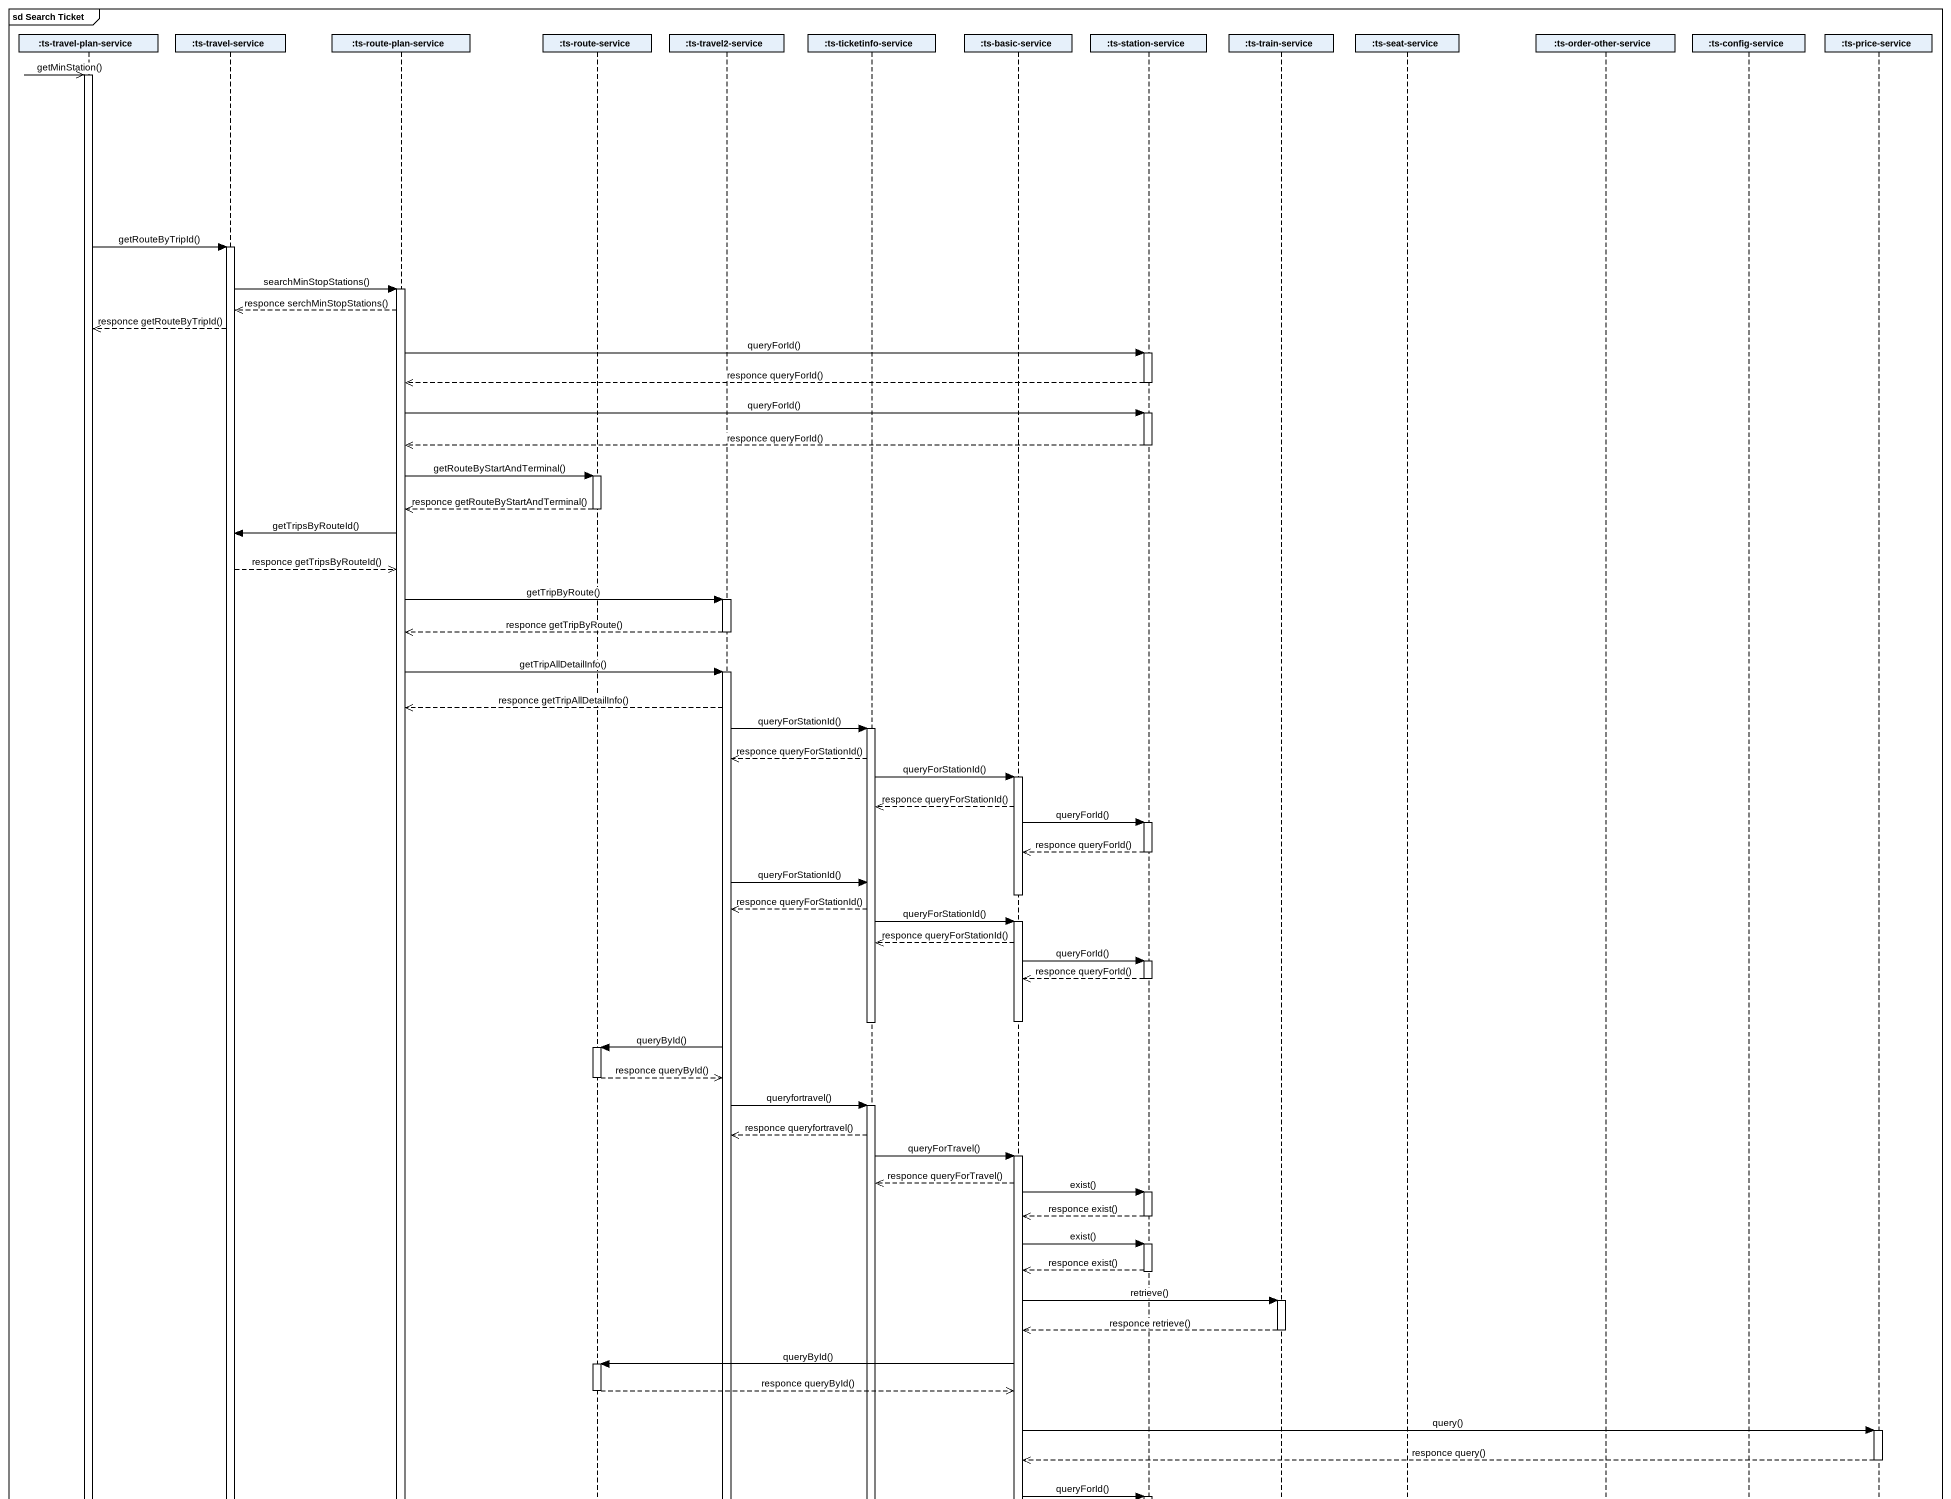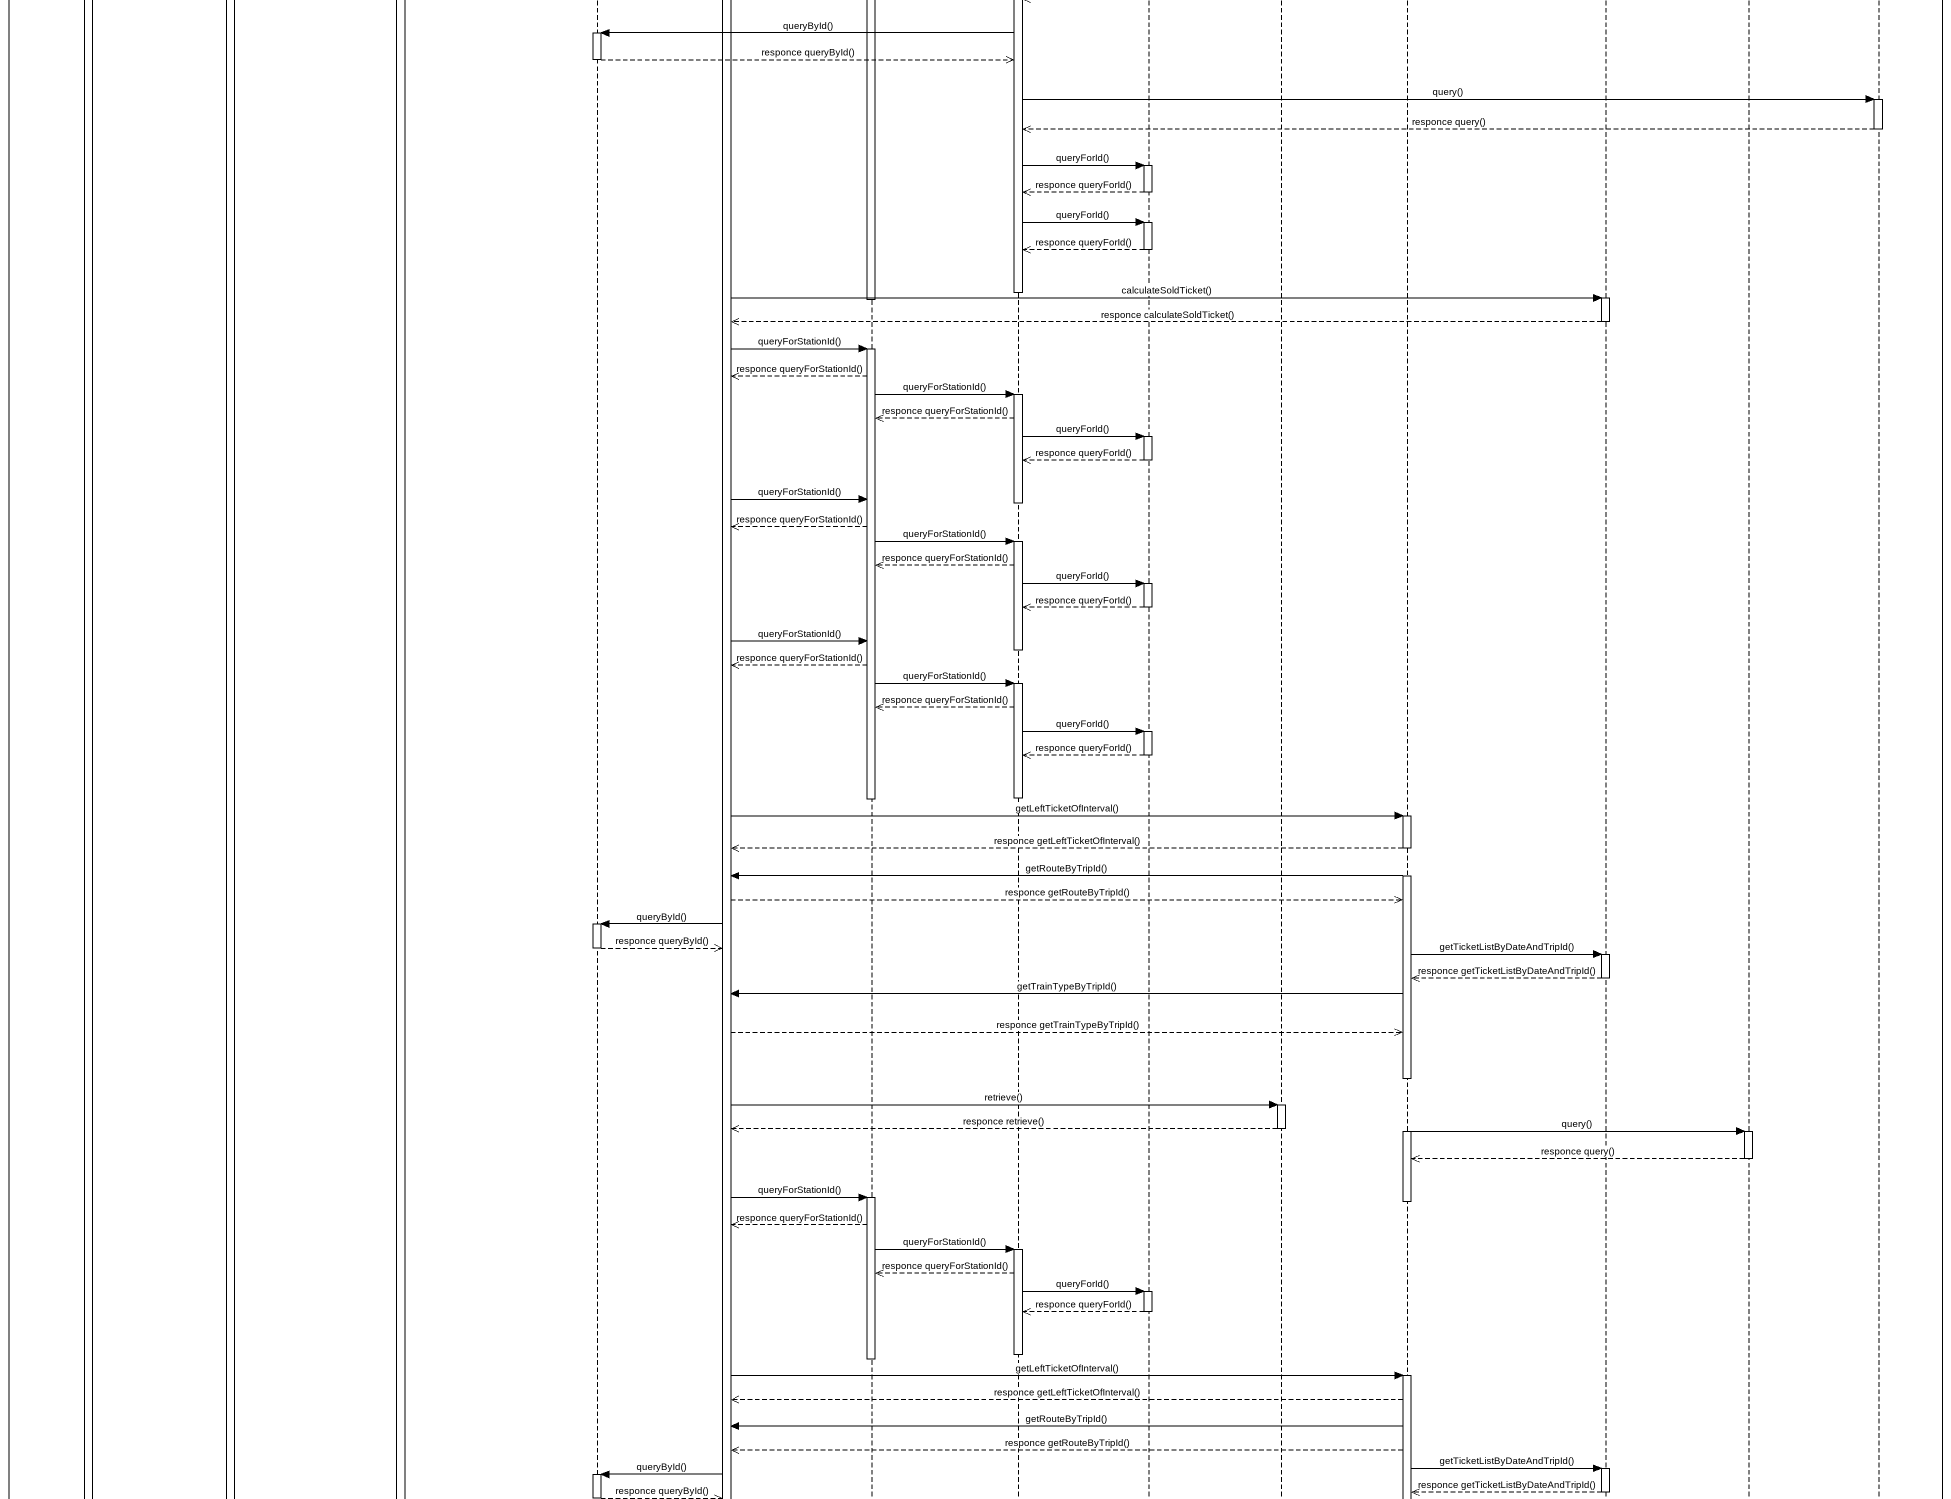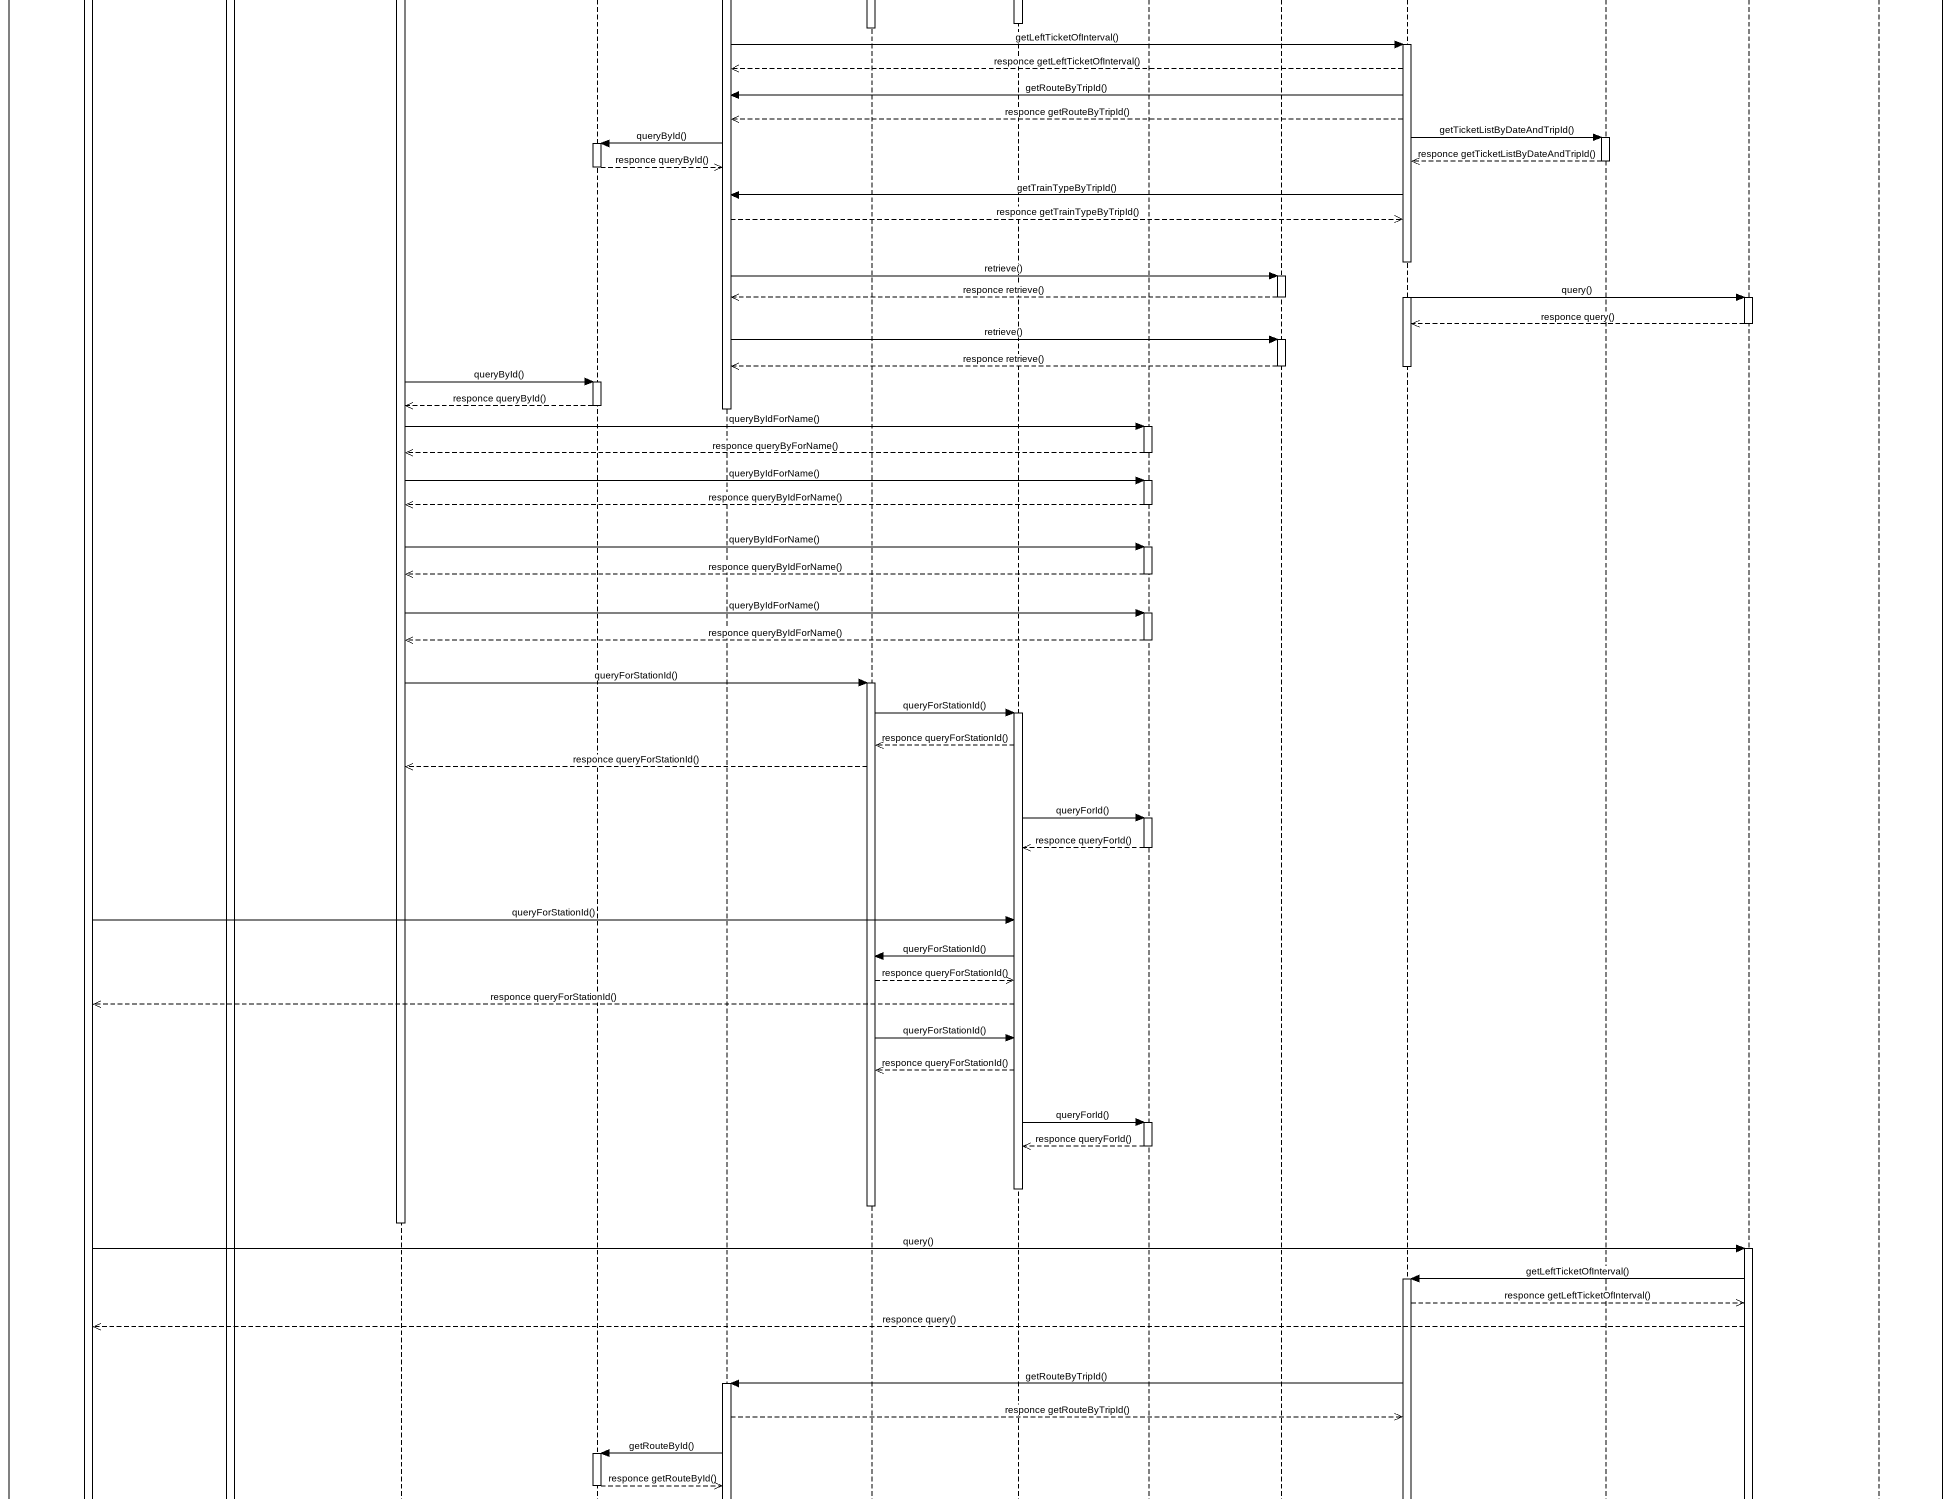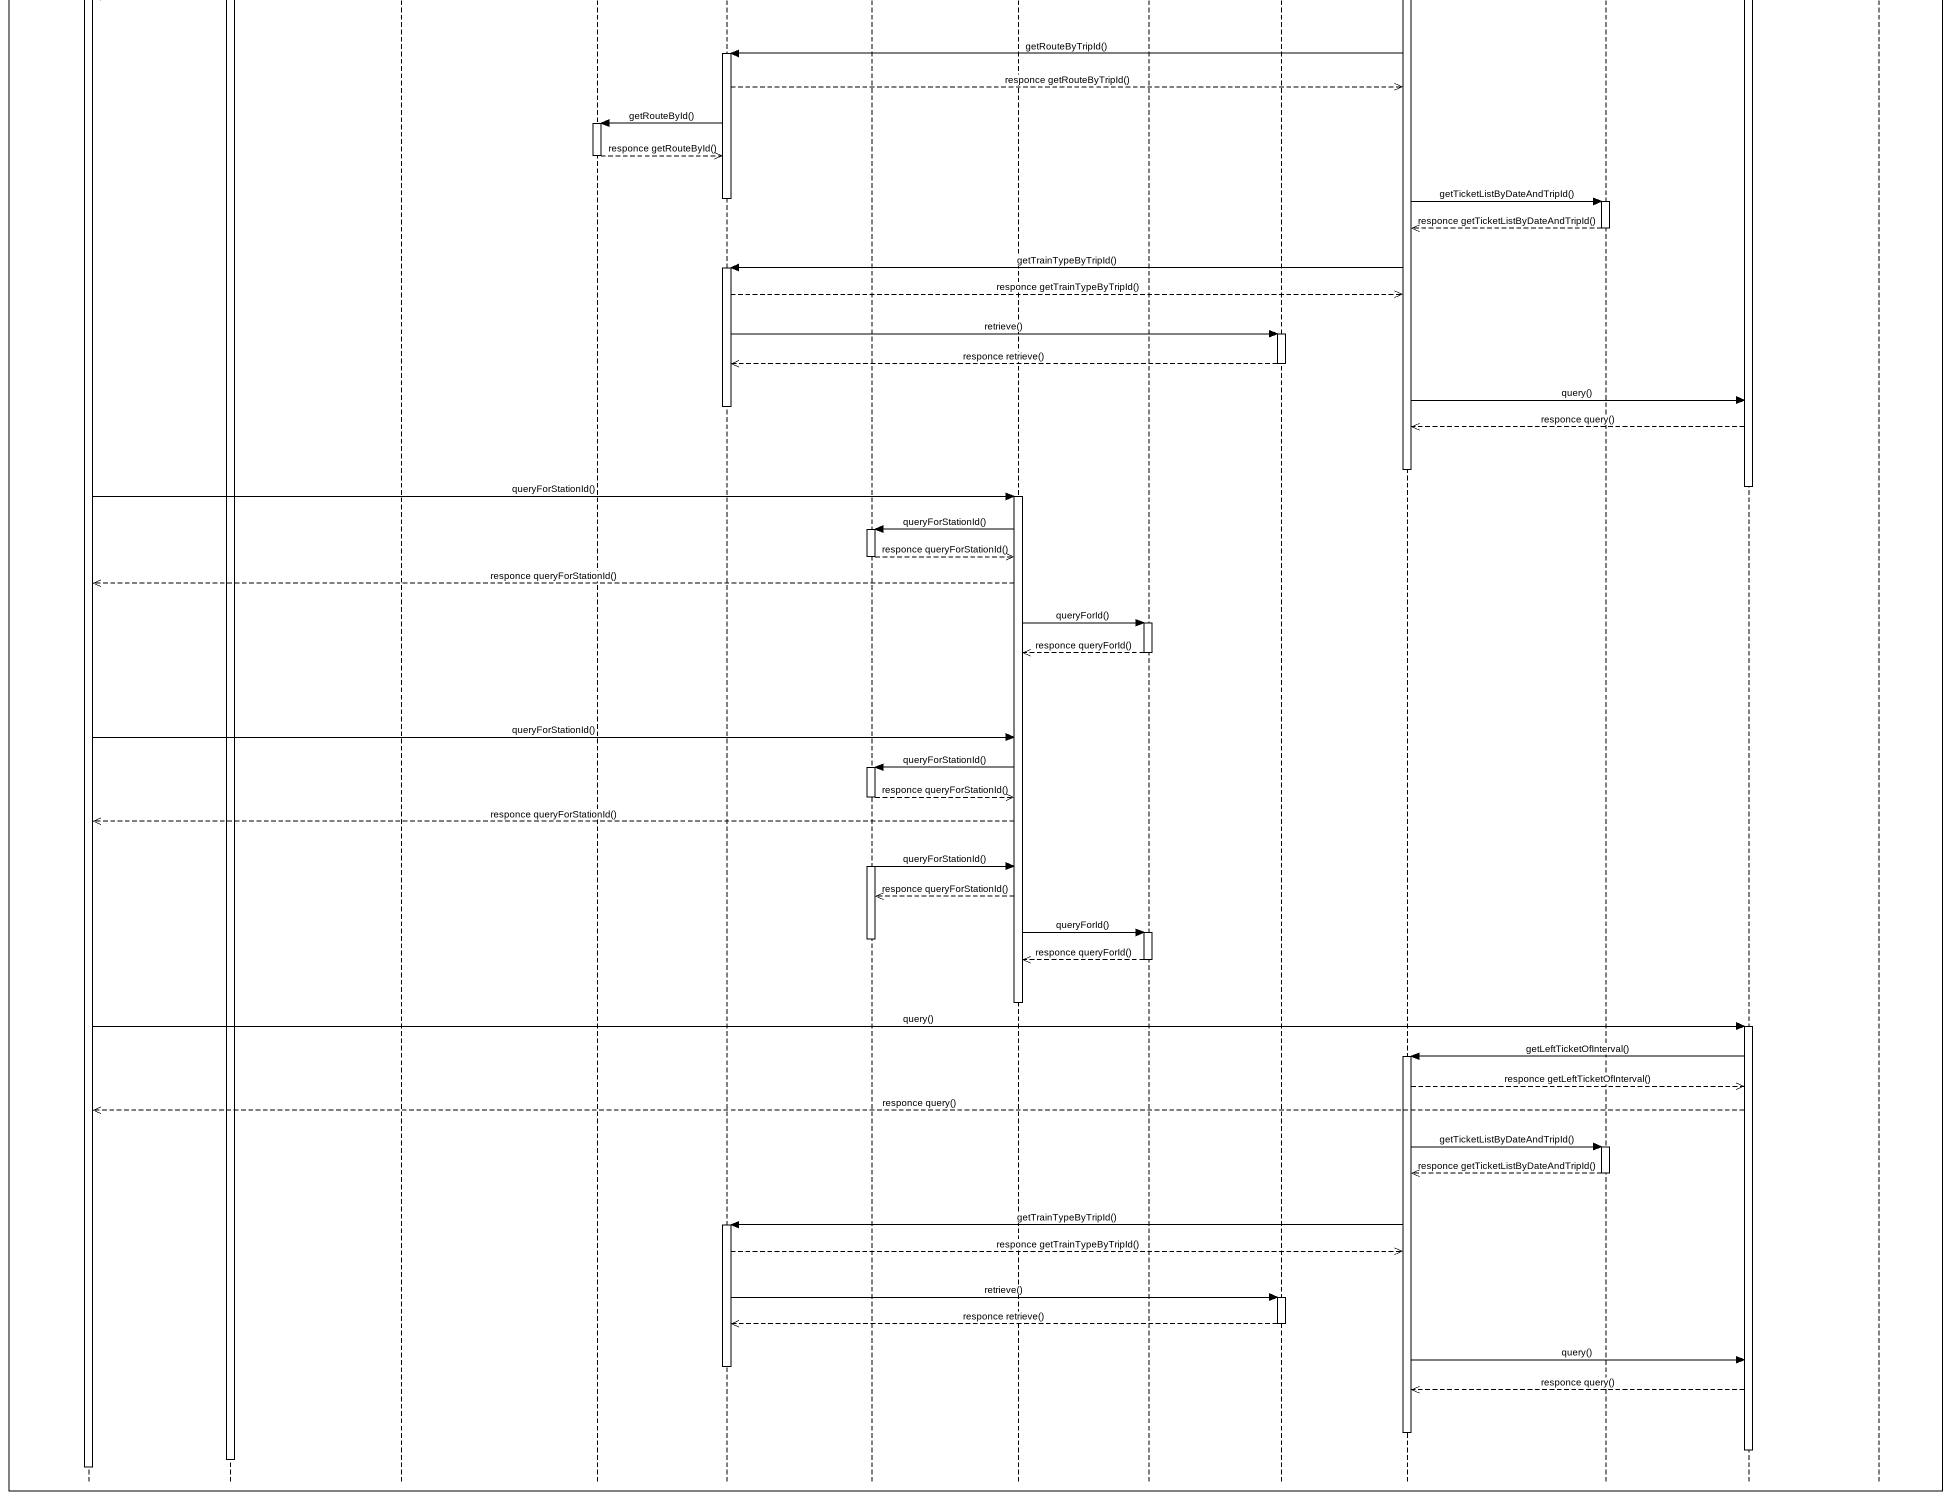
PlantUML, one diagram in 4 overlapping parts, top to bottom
@startuml
mainframe sd Search Ticket
hide footbox
participant ":ts-travel-plan-service" as ts_travel_plan_service
participant ":ts-travel-service" as ts_travel_service
participant ":ts-route-plan-service" as ts_route_plan_service
participant ":ts-route-service" as ts_route_service
participant ":ts-travel2-service" as ts_travel2_service
participant ":ts-ticketinfo-service" as ts_ticketinfo_service
participant ":ts-basic-service" as ts_basic_service
participant ":ts-station-service" as ts_station_service
participant ":ts-train-service" as ts_train_service
participant ":ts-seat-service" as ts_seat_service
participant ":ts-order-other-service" as ts_order_other_service
participant ":ts-config-service" as ts_config_service
participant ":ts-price-service" as ts_price_service

ts_travel_plan_service ->> ts_travel_plan_service : getMinStation()
activate ts_travel_plan_service
ts_travel_plan_service -> ts_travel_service : getRouteByTripId()
activate ts_travel_service
ts_travel_service -> ts_route_plan_service : searchMinStopStations()
activate ts_route_plan_service
ts_route_plan_service -->> ts_travel_service : responce serchMinStopStations()
ts_travel_service -->> ts_travel_plan_service : responce getRouteByTripId()
ts_route_plan_service -> ts_station_service : queryForId()
activate ts_station_service
ts_station_service -->> ts_route_plan_service : responce queryForId()
deactivate ts_station_service
ts_route_plan_service -> ts_station_service : queryForId()
activate ts_station_service
ts_station_service -->> ts_route_plan_service : responce queryForId()
deactivate ts_station_service
ts_route_plan_service -> ts_route_service : getRouteByStartAndTerminal()
activate ts_route_service
ts_route_service -->> ts_route_plan_service : responce getRouteByStartAndTerminal()
deactivate ts_route_service
ts_route_plan_service -> ts_travel_service : getTripsByRouteId()
ts_travel_service -->> ts_route_plan_service : responce getTripsByRouteId()
ts_route_plan_service -> ts_travel2_service : getTripByRoute()
activate ts_travel2_service
ts_travel2_service -->> ts_route_plan_service : responce getTripByRoute()
deactivate ts_travel2_service
ts_route_plan_service -> ts_travel2_service : getTripAllDetailInfo()
activate ts_travel2_service
ts_travel2_service -->> ts_route_plan_service : responce getTripAllDetailInfo()
ts_travel2_service -> ts_ticketinfo_service : queryForStationId()
activate ts_ticketinfo_service
ts_ticketinfo_service -->> ts_travel2_service : responce queryForStationId()
ts_ticketinfo_service -> ts_basic_service : queryForStationId()
activate ts_basic_service
ts_basic_service -->> ts_ticketinfo_service : responce queryForStationId()
ts_basic_service -> ts_station_service : queryForId()
activate ts_station_service
ts_station_service -->> ts_basic_service : responce queryForId()
deactivate ts_station_service
ts_travel2_service -> ts_ticketinfo_service : queryForStationId()
deactivate ts_basic_service
ts_ticketinfo_service -->> ts_travel2_service : responce queryForStationId()
ts_ticketinfo_service -> ts_basic_service : queryForStationId()
activate ts_basic_service
ts_basic_service -->> ts_ticketinfo_service : responce queryForStationId()
ts_basic_service -> ts_station_service : queryForId()
activate ts_station_service
ts_station_service -->> ts_basic_service : responce queryForId()
deactivate ts_station_service
deactivate ts_basic_service
deactivate ts_ticketinfo_service
ts_travel2_service -> ts_route_service : queryById()
activate ts_route_service
ts_route_service -->> ts_travel2_service : responce queryById()
deactivate ts_route_service
ts_travel2_service -> ts_ticketinfo_service : queryfortravel()
activate ts_ticketinfo_service
ts_ticketinfo_service -->> ts_travel2_service : responce queryfortravel()
ts_ticketinfo_service -> ts_basic_service : queryForTravel()
activate ts_basic_service
ts_basic_service -->> ts_ticketinfo_service : responce queryForTravel()
ts_basic_service -> ts_station_service : exist()
activate ts_station_service
ts_station_service -->> ts_basic_service : responce exist()
deactivate ts_station_service
ts_basic_service -> ts_station_service : exist()
activate ts_station_service
ts_station_service -->> ts_basic_service : responce exist()
deactivate ts_station_service
ts_basic_service -> ts_train_service : retrieve()
activate ts_train_service
ts_train_service -->> ts_basic_service : responce retrieve()
deactivate ts_train_service
ts_basic_service -> ts_route_service : queryById()
activate ts_route_service
ts_route_service -->> ts_basic_service : responce queryById()
deactivate ts_route_service
ts_basic_service -> ts_price_service : query()
activate ts_price_service
ts_price_service -->> ts_basic_service : responce query()
deactivate ts_price_service
ts_basic_service -> ts_station_service : queryForId()
activate ts_station_service
ts_station_service -->> ts_basic_service : responce queryForId()
deactivate ts_station_service
ts_basic_service -> ts_station_service : queryForId()
activate ts_station_service
ts_station_service -->> ts_basic_service : responce queryForId()
deactivate ts_station_service
deactivate ts_basic_service
ts_travel2_service -> ts_order_other_service : calculateSoldTicket()
activate ts_order_other_service
deactivate ts_ticketinfo_service
ts_order_other_service -->> ts_travel2_service : responce calculateSoldTicket()
deactivate ts_order_other_service
ts_travel2_service -> ts_ticketinfo_service : queryForStationId()
activate ts_ticketinfo_service
ts_ticketinfo_service -->> ts_travel2_service : responce queryForStationId()
ts_ticketinfo_service -> ts_basic_service : queryForStationId()
activate ts_basic_service
ts_basic_service -->> ts_ticketinfo_service : responce queryForStationId()
ts_basic_service -> ts_station_service : queryForId()
activate ts_station_service
ts_station_service -->> ts_basic_service : responce queryForId()
deactivate ts_station_service
ts_travel2_service -> ts_ticketinfo_service : queryForStationId()
deactivate ts_basic_service
ts_ticketinfo_service -->> ts_travel2_service : responce queryForStationId()
ts_ticketinfo_service -> ts_basic_service : queryForStationId()
activate ts_basic_service
ts_basic_service -->> ts_ticketinfo_service : responce queryForStationId()
ts_basic_service -> ts_station_service : queryForId()
activate ts_station_service
ts_station_service -->> ts_basic_service : responce queryForId()
deactivate ts_station_service
ts_travel2_service -> ts_ticketinfo_service : queryForStationId()
deactivate ts_basic_service
ts_ticketinfo_service -->> ts_travel2_service : responce queryForStationId()
ts_ticketinfo_service -> ts_basic_service : queryForStationId()
activate ts_basic_service
ts_basic_service -->> ts_ticketinfo_service : responce queryForStationId()
ts_basic_service -> ts_station_service : queryForId()
activate ts_station_service
ts_station_service -->> ts_basic_service : responce queryForId()
deactivate ts_station_service
deactivate ts_basic_service
deactivate ts_ticketinfo_service
ts_travel2_service -> ts_seat_service : getLeftTicketOfInterval()
activate ts_seat_service
ts_seat_service -->> ts_travel2_service : responce getLeftTicketOfInterval()
ts_seat_service -> ts_travel2_service : getRouteByTripId()
ts_travel2_service -->> ts_seat_service : responce getRouteByTripId()
ts_travel2_service -> ts_route_service : queryById()
activate ts_route_service
ts_route_service -->> ts_travel2_service : responce queryById()
deactivate ts_route_service
ts_seat_service -> ts_order_other_service : getTicketListByDateAndTripId()
activate ts_order_other_service
ts_order_other_service -->> ts_seat_service : responce getTicketListByDateAndTripId()
deactivate ts_order_other_service
ts_seat_service -> ts_travel2_service : getTrainTypeByTripId()
ts_travel2_service -->> ts_seat_service : responce getTrainTypeByTripId()
deactivate ts_seat_service
ts_travel2_service -> ts_train_service : retrieve()
activate ts_train_service
ts_train_service -->> ts_travel2_service : responce retrieve()
deactivate ts_train_service
activate ts_seat_service
ts_seat_service -> ts_config_service : query()
activate ts_config_service
ts_config_service -->> ts_seat_service : responce query()
deactivate ts_config_service
ts_travel2_service -> ts_ticketinfo_service : queryForStationId()
activate ts_ticketinfo_service
deactivate ts_seat_service
ts_ticketinfo_service -->> ts_travel2_service : responce queryForStationId()
ts_ticketinfo_service -> ts_basic_service : queryForStationId()
activate ts_basic_service
ts_basic_service -->> ts_ticketinfo_service : responce queryForStationId()
ts_basic_service -> ts_station_service : queryForId()
activate ts_station_service
ts_station_service -->> ts_basic_service : responce queryForId()
deactivate ts_station_service
deactivate ts_basic_service
deactivate ts_ticketinfo_service
ts_travel2_service -> ts_seat_service : getLeftTicketOfInterval()
activate ts_seat_service
ts_seat_service -->> ts_travel2_service : responce getLeftTicketOfInterval()
ts_seat_service -> ts_travel2_service : getRouteByTripId()
ts_seat_service -->> ts_travel2_service : responce getRouteByTripId()
ts_seat_service -> ts_order_other_service : getTicketListByDateAndTripId()
activate ts_order_other_service
ts_travel2_service -> ts_route_service : queryById()
activate ts_route_service
ts_order_other_service -->> ts_seat_service : responce getTicketListByDateAndTripId()
deactivate ts_order_other_service
ts_route_service -->> ts_travel2_service : responce queryById()
deactivate ts_route_service
ts_seat_service -> ts_travel2_service : getTrainTypeByTripId()
ts_travel2_service -->> ts_seat_service : responce getTrainTypeByTripId()
deactivate ts_seat_service
ts_travel2_service -> ts_train_service : retrieve()
activate ts_train_service
activate ts_seat_service
ts_train_service -->> ts_travel2_service : responce retrieve()
ts_seat_service -> ts_config_service : query()
deactivate ts_train_service
activate ts_config_service
ts_config_service -->> ts_seat_service : responce query()
deactivate ts_config_service
ts_travel2_service -> ts_train_service : retrieve()
activate ts_train_service
ts_train_service -->> ts_travel2_service : responce retrieve()
deactivate ts_train_service
deactivate ts_seat_service
ts_route_plan_service -> ts_route_service : queryById()
activate ts_route_service
ts_route_service -->> ts_route_plan_service : responce queryById()
deactivate ts_route_service
deactivate ts_travel2_service
ts_route_plan_service -> ts_station_service : queryByIdForName()
activate ts_station_service
ts_station_service -->> ts_route_plan_service : responce queryByForName()
deactivate ts_station_service
ts_route_plan_service -> ts_station_service : queryByIdForName()
activate ts_station_service
ts_station_service -->> ts_route_plan_service : responce queryByIdForName()
deactivate ts_station_service
ts_route_plan_service -> ts_station_service : queryByIdForName()
activate ts_station_service
ts_station_service -->> ts_route_plan_service : responce queryByIdForName()
deactivate ts_station_service
ts_route_plan_service -> ts_station_service : queryByIdForName()
activate ts_station_service
ts_station_service -->> ts_route_plan_service : responce queryByIdForName()
deactivate ts_station_service
ts_route_plan_service -> ts_ticketinfo_service : queryForStationId()
activate ts_ticketinfo_service
ts_ticketinfo_service -> ts_basic_service : queryForStationId()
activate ts_basic_service
ts_basic_service -->> ts_ticketinfo_service : responce queryForStationId()
ts_ticketinfo_service -->> ts_route_plan_service : responce queryForStationId()
ts_basic_service -> ts_station_service : queryForId()
activate ts_station_service
ts_station_service -->> ts_basic_service : responce queryForId()
deactivate ts_station_service
ts_travel_plan_service -> ts_basic_service : queryForStationId()
ts_basic_service -> ts_ticketinfo_service : queryForStationId()
ts_ticketinfo_service -->> ts_basic_service : responce queryForStationId()
ts_basic_service -->> ts_travel_plan_service : responce queryForStationId()
ts_ticketinfo_service -> ts_basic_service : queryForStationId()
ts_basic_service -->> ts_ticketinfo_service : responce queryForStationId()
ts_basic_service -> ts_station_service : queryForId()
activate ts_station_service
ts_station_service -->> ts_basic_service : responce queryForId()
deactivate ts_station_service
deactivate ts_basic_service
deactivate ts_ticketinfo_service
deactivate ts_route_plan_service
ts_travel_plan_service -> ts_config_service : query()
activate ts_config_service
ts_config_service -> ts_seat_service : getLeftTicketOfInterval()
activate ts_seat_service
ts_seat_service -->> ts_config_service : responce getLeftTicketOfInterval()
ts_config_service -->> ts_travel_plan_service : responce query()
ts_seat_service -> ts_travel2_service : getRouteByTripId()
activate ts_travel2_service
ts_travel2_service -->> ts_seat_service : responce getRouteByTripId()
ts_travel2_service -> ts_route_service : getRouteById()
activate ts_route_service
ts_route_service -->> ts_travel2_service : responce getRouteById()
deactivate ts_route_service
deactivate ts_travel2_service
ts_seat_service -> ts_order_other_service : getTicketListByDateAndTripId()
activate ts_order_other_service
ts_order_other_service -->> ts_seat_service : responce getTicketListByDateAndTripId()
deactivate ts_order_other_service
ts_seat_service -> ts_travel2_service : getTrainTypeByTripId()
activate ts_travel2_service
ts_travel2_service -->> ts_seat_service : responce getTrainTypeByTripId()
ts_travel2_service -> ts_train_service : retrieve()
activate ts_train_service
ts_train_service -->> ts_travel2_service : responce retrieve()
deactivate ts_train_service
ts_seat_service -> ts_config_service : query()
deactivate ts_travel2_service
ts_config_service -->> ts_seat_service : responce query()
deactivate ts_seat_service
deactivate ts_config_service
ts_travel_plan_service -> ts_basic_service : queryForStationId()
activate ts_basic_service
ts_basic_service -> ts_ticketinfo_service : queryForStationId()
activate ts_ticketinfo_service
ts_ticketinfo_service -->> ts_basic_service : responce queryForStationId()
deactivate ts_ticketinfo_service
ts_basic_service -->> ts_travel_plan_service : responce queryForStationId()
ts_basic_service -> ts_station_service : queryForId()
activate ts_station_service
ts_station_service -->> ts_basic_service : responce queryForId()
deactivate ts_station_service
ts_travel_plan_service -> ts_basic_service : queryForStationId()
ts_basic_service -> ts_ticketinfo_service : queryForStationId()
activate ts_ticketinfo_service
ts_ticketinfo_service -->> ts_basic_service : responce queryForStationId()
deactivate ts_ticketinfo_service
ts_basic_service -->> ts_travel_plan_service : responce queryForStationId()
activate ts_ticketinfo_service
ts_ticketinfo_service -> ts_basic_service : queryForStationId()
ts_basic_service -->> ts_ticketinfo_service : responce queryForStationId()
ts_basic_service -> ts_station_service : queryForId()
activate ts_station_service
deactivate ts_ticketinfo_service
ts_station_service -->> ts_basic_service : responce queryForId()
deactivate ts_station_service
deactivate ts_basic_service
ts_travel_plan_service -> ts_config_service : query()
activate ts_config_service
ts_config_service -> ts_seat_service : getLeftTicketOfInterval()
activate ts_seat_service
ts_seat_service -->> ts_config_service : responce getLeftTicketOfInterval()
ts_config_service -->> ts_travel_plan_service : responce query()
ts_seat_service -> ts_order_other_service : getTicketListByDateAndTripId()
activate ts_order_other_service
ts_order_other_service -->> ts_seat_service : responce getTicketListByDateAndTripId()
deactivate ts_order_other_service
ts_seat_service -> ts_travel2_service : getTrainTypeByTripId()
activate ts_travel2_service
ts_travel2_service -->> ts_seat_service : responce getTrainTypeByTripId()
ts_travel2_service -> ts_train_service : retrieve()
activate ts_train_service
ts_train_service -->> ts_travel2_service : responce retrieve()
deactivate ts_train_service
ts_seat_service -> ts_config_service : query()
deactivate ts_travel2_service
ts_config_service -->> ts_seat_service : responce query()
deactivate ts_seat_service
deactivate ts_config_service
deactivate ts_travel_service
deactivate ts_travel_plan_service
@enduml
